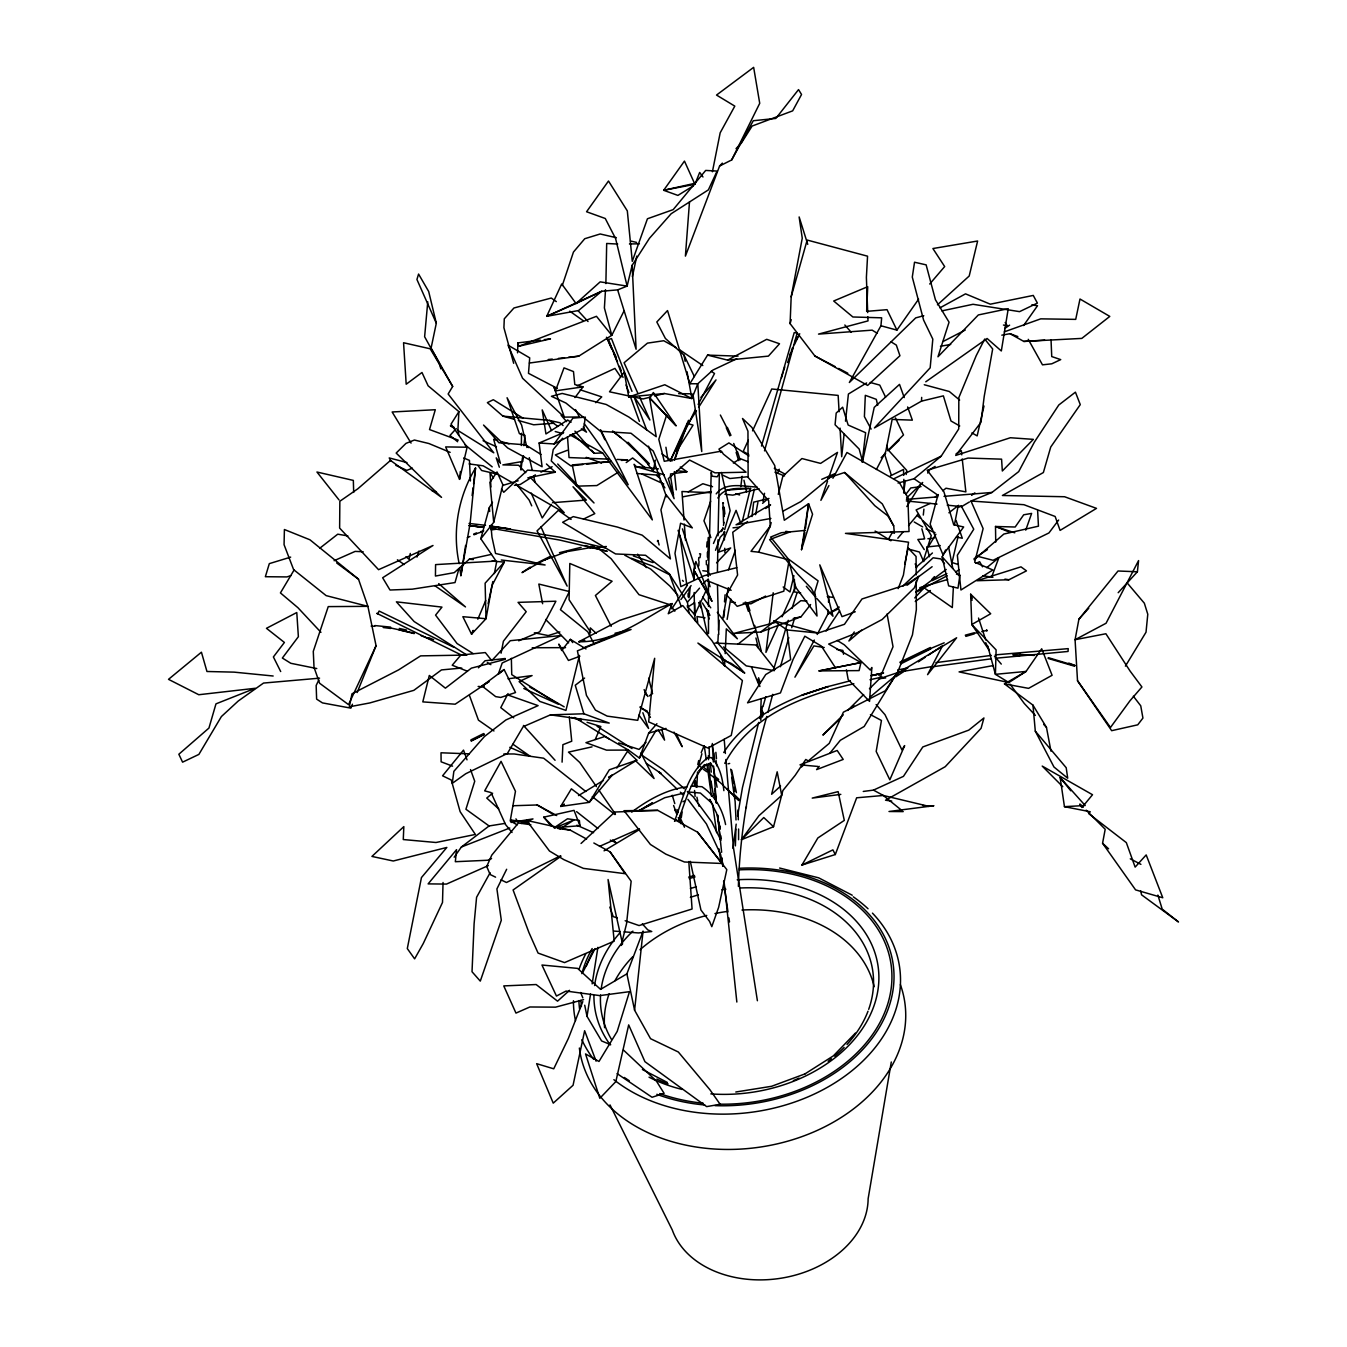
<?xml version="1.0" encoding="UTF-8"?>
<svg xmlns="http://www.w3.org/2000/svg" width="1347" height="1347" viewBox="0 0 1347 1347"><rect width="100%" height="100%" fill="white"/><g stroke="black" fill="none" stroke-linecap="round" stroke-linejoin="round"><path stroke-width="1.5" d="M688.098 596.788L688.115 593.572M738.577 839.72L738.611 829.011M707.377 557.119L707.411 552.236M521.121 461.869L521.003 470.036L522.434 457.845M521.34 445.52L521.525 433.263M688.738 597.63L689.108 590.727M717.412 572.307L717.985 539.827M718.052 535.752L719.382 473.319L717.193 476.804L712.142 476.232L711.199 472.393L708.505 575.169M708.219 541.797L707.983 560.268M443.045 882.487L442.506 902.439L423.261 943.523L414.623 958.862L407.299 948.574L421.459 877.554L446.834 847.448L393.257 861.002L371.94 856.423L403.831 826.62L403.275 839.551L435.99 842.498L475.373 834.45L460.135 811.685L451.279 780.014L442.574 775.805L463.52 750.094L467.022 759.843M735.917 829.062L735.378 845.882M738.392 886.427C739.873 828.792 751.07 771.78 766.813 716.436M698.807 565.858L698.992 561.228M891.142 341.902L896.327 345.101L899.931 355.743L867.62 385.41L814.918 356.012L790.1 323.634L791.177 296.811L802.256 238.2L799.141 216.951L807.745 244.363M517.551 352.83L517.955 342.879L540.315 340.118M724.888 659.794L724.619 665.99L720.679 656.242M725.174 653.615L726.319 628.864L737.365 638.798L717.311 612.313M562.086 762.149L562.894 744.689L571.734 741.22L569.31 716.857M925.759 381.807L987.115 338.501L1001.326 350.978L1008.246 308.682L978.343 314.945L937.967 356.787L949.063 322.202L935.424 299.741L926.13 264.854L914.529 262.227L912.289 277.078L923.587 320.047L932.814 339.124L930.171 367.832L874.439 427.908L921.5 401.137L921.685 397.382M707.966 542.487L708.219 537.52M953.39 586.77L952.312 607.598L925.541 588.824M457.323 430.114L493.777 452.811L448.147 393.998L452.676 386.454L430.215 348.806L403.561 342.744L406.188 384.232L421.981 372.496L428.11 385.798L458.906 411.626L457.946 429.003L458.771 435.132M717.867 642.367L718.305 634.269M718.523 630.228L719.062 620.108M828.068 610.107L827.849 614.08L817.191 634.488M828.489 602.143L828.809 596.165M723.592 523.192L722.952 502.751M605.51 289.689L604.399 307.958L611.807 335.302L578.739 356.164L529.388 363.05M605.881 283.594L606.689 243.47L617.701 244.06M689.496 201.882L685.404 256.115L719.601 166.018L722.346 163.122M727.178 428.312L720.359 415.044M762.402 706.434L760.718 720.241M724.501 601.907L725.056 594.818M706.687 547L707.124 541.864M723.911 617.179L724.585 609.568M427.757 301.795L424.625 336.75L439.173 363.067L440.856 368.859M698.571 560.352L698.824 557.523M923.789 315.72L915.724 317.875L849.351 382.497L880.938 325.772L881.662 317.825L852.887 316.983L833.692 301.004L867.721 286.692L866.643 311.359L887.033 309.675L896.917 330.116L918.587 299.202M459.192 563.686C452.087 530.971 458.317 496.588 475.542 467.981L470.154 523.192L460.876 575.657L459.748 567.676M589.531 636.104L590.323 627.904L596.216 633.343M679.663 821.165L680.639 813.436M679.764 821.99L680.151 818.033M459.546 479.364L467.123 447.221L445.672 446.918L459.546 479.364L460.371 471.467M732.987 848.442L736.186 824.128M923.301 515.059L923.907 509.149M1118.178 592.714L1137.39 571.785L1138.569 560.588L1106.055 623.257L1075.074 639.707L1077.516 680.706L1111.662 730.68L1137.744 724.821L1142.929 718.086L1140.741 705.811L1133.349 696.214M634.589 1010.199L643.075 931.08L626.894 973.864L634.589 1010.199L650.55 1038.689L678.332 1052.007L709.852 1089.656L720.14 1104.287L706.653 1106.611L644.927 1061.672L628.679 1024.899L615.848 1081.574L599.819 1098.293L585.541 1053.926L598.977 1061.47L617.195 1031.432L629.487 991.678L599.802 995.601L566.026 991.055L556.463 996.056L541.949 965.024L577.594 968.392L600.56 989.372L626.894 973.864M697.544 771.949L696.837 787.305M844.148 433.734L841.69 456.717L840.04 428.11M845.495 421.19L848.408 394.031L866.626 382.935M751.996 516.575L753.663 502.162L769.002 498.441M760.651 712.041L761.207 698.824M862.198 462.139L865.616 432.707L848.155 425.046L842.65 407.198L836.201 413.058L835.073 424.76L859.167 449.056L862.669 461.752M523.865 445.638L525.061 435.468L519.403 433.667L507.061 397.735L521.626 425.096L526.896 447.49M768.935 627.719L765.938 652.386L778.65 624.301M769.44 623.61L773.195 592.764M715.543 550.283L720.14 537.352L724.972 532.099M472.107 495.612L473.083 487.715M473.572 483.775L475.542 467.981M805.472 528.344L808.57 503.711L784.291 520.262L774.71 465.473L751.895 427.437L742.517 418.479L747.955 431.225L748.124 477.444L768.632 500.68L770.299 526.037L758.58 552.152L750.986 551.344L770.299 526.037M523.512 455.791L522.771 461.432L502.852 464.883L518.612 465.254L525.751 472.679M740.766 486.654L742.146 476.282M903.635 492.766L905.336 480.576M906.194 474.481L906.75 470.423L887.757 449.443L886.831 445.436M681.279 817.629L682.138 812.022M801.499 549.694L808.57 503.711L812.561 514.217L801.499 549.694L804.849 532.318M460.876 575.657L465.607 545.4M610.696 1044.716L601.604 1040.945L587.023 1016.362L590.542 994.035M592.141 983.882L597.916 947.328M723.457 525.397L723.945 522.316M891.293 1061.992L868.125 1198.763A100.015 74.439 -8.4 0 1 781.024 1278.219A100.015 74.439 -8.4 0 1 672.305 1230.03L609.989 1104.894M699.969 557.709L700.608 553.903L699.548 553.769M737.584 815.996L742.466 787.574L758.698 722.379M788.786 562.288L783.802 591.198L737.213 606.335L726.454 594.869L737.6 575.017L732.734 532.233L747.551 521.558M653.598 469.834L655.299 460.102M727.127 619.401L730.697 598.893M762.436 717.025L763.261 712.243M722.817 618.728L728.323 587.646M755.6 514.672L757.906 502.38M690.135 587.427L689.361 596.721M1137.39 571.785L1118.027 570.993L1078.913 619.182L1075.074 639.707L1105.887 633.747L1130.133 671.126L1141.919 686.97L1129.897 700.878L1110.467 727.498L1077.516 680.706M1064.45 806.668L1085.177 805.506L1060.156 777.573L1064.45 806.668L1090.262 811.77L1088.645 813.571L1126.328 842.616L1135.134 867.114L1146.179 854.924L1162.764 897.759L1135.572 889.879L1102.57 843.256L1105.197 829.264L1086.153 810.153M501.084 653.194L503.391 641.239L526.206 611.706L518.056 602.362L555.907 601.217L539.793 631.794L518.679 640.802M762.974 501.337L764.54 493.288M492.783 581.584L486.014 618.711L471.534 634.151L462.846 616.69L486.014 618.711L485.122 583.184L504.334 562.086L491.958 561.093M494.349 573.569L496.706 561.547M954.366 525.094L957.852 507.499L961.404 505.782M712.411 171.759L720.174 132.814L734.805 106.127L716.52 95.065L753.647 67.35L759.725 103.315L731.69 159.939L719.601 166.018M436.31 323.213L416.93 279.486L418.58 274.064L428.683 291.508L436.31 323.213L431.091 348.115L452.676 386.454M697.999 767.773L701.888 753.781M632.4 276.623L636.777 256.098M904.679 564.258L908.147 548.077L916.078 556.463L916.179 574.866M410.296 553.449L409.033 559.308L405.986 556.648M488.085 603.709L491.992 585.591L504.334 562.086M862.417 462.072L874.22 407.383L899.51 384.383L904.241 397.567M742.214 521.828L750.431 488.389M748.107 516.457L754.404 489.146M697.78 764.524L698.689 760.55M984 406.003L977.164 435.889L971.928 432.909M951.706 563.804L958.104 536.476M493.709 522.316L502.852 484.718L497.009 471.938L489.938 482.462L493.709 522.316L480.828 538.749L496.05 561.076L435.586 564.612L435.435 576.045L454.242 572.643L469.261 559.258L491.503 554.358M632.164 265.275L627.113 286.103L617.633 289.874L601.722 291.255L546.714 316.326L561.699 283.931L576.045 303.496L601.722 291.255L578.503 310.551L546.714 316.326L576.045 303.496L600.173 281.86L627.113 286.103L615.596 238.554L605.274 218.5L586.568 211.748L608.49 181.02L627.315 210.89L632.282 261.318L647.436 218.77L673.197 209.627L705.676 170.429L717.109 171.069L708.37 189.876L671.16 213.735L649.456 238.301L632.164 265.275L636.104 349.243L617.633 289.874M793.939 575.691L789.982 591.973L783.179 587.006M693.705 569.916L695.843 561.48L711.873 601.183L693.705 569.916L693.924 580.17L693.705 569.916L696.837 575.034M764.507 450.875L797.138 333.079L794.225 332.574L761.493 446.059M770.164 526.593L771.174 522.569M778.28 494.383L782.843 476.266L801.903 458.536L820.592 463.402L837.497 452.39L828.86 477.326M780.587 786.059L771.629 794.275L777.185 771.814L781.715 795.387L758.95 815.693L741.456 839.686L773.548 826.721L782.876 790.537L795.201 775.3L805.775 759.472L809.261 761.459M759.742 718.473L761.83 710.66M767.874 712.395L772.74 694.328M579.429 655.383L565.942 710.425L539.878 701.433L519.1 681.599L532.082 675.571L508.038 678.804M480.828 538.749L489.348 507.566L492.463 502.296M790.1 323.634L791.228 319.66M791.177 296.811L807.173 240.052L867.552 256.183L866.39 277.415L867.704 312.622M458.906 568.872L455.017 582.561L412.3 589.161L389.99 590.02L382.649 577.762L433.01 545.484L378.558 569.68L339.629 528.075L339.848 501.252L357.847 488.776L390.512 460.421L441.547 497.38L396.17 453.063L405.969 443.382L414.438 440.031L428.918 443.533L450.151 452.356M762.958 706.653L765.82 696.652M780.435 666.731L788.803 637.586M724.669 529.64L730.125 510.698L721.369 472.427M773.885 668.516L788.231 620.344M791.733 627.719L794.713 617.802M781.462 377.867L783.078 372.479M783.634 370.627L784.779 366.923M674.376 460.051L681.649 437M416.981 557.086L418.866 551.108M791.985 608.49L797.087 592.68M666.58 415.213L658.801 439.341L664.256 461.297L721.403 451.144L723.373 454.091L746.07 472.191L715.004 472.848L689.597 460.068L668.314 478.606L674.123 498.676L653.194 450.992L631.002 433.246L600.493 431.293L565.976 403.073L551.428 396.304L562.204 393.442L606.201 404.47L628.914 417.082L656.225 436.697L649.574 397.87L653.362 392.533L676.026 425.703L649.574 397.87L676.026 425.703M787.574 362.562L790.891 352.931M562.288 285.48L573.452 252.057L584.75 238.722L600.173 233.974L616.354 237.712M721.588 531.543L722.952 527.67M710.66 501.202L703.959 520.818L710.896 537.571M827.529 481.165L820.895 500.343L828.91 485.61M674.796 459.782L687.172 424.254M728.525 569.781L735.361 550.317M1025.741 530.146L1031.634 513.409L1023.686 514.807L1015.183 527.014L995.5 526.492L995.736 542.117M840.814 794.376L812.224 798.098L838.12 791.632L844.3 820.407L817.848 837.969L801.936 865.06L835.308 854.537L856.658 797.794L883.312 795.471L928.807 806.348L933.892 805.708L889.003 811.5L903.231 811.601M499.165 528.512L498.929 527.788M628.443 750.077L606.52 750.144L585.945 742.668L604.887 736.489L628.443 750.077L639.421 758.041L648.682 733.088L656.915 723.709M582.998 386.892L555.452 390.832L564.023 367.866L573.485 371.57L574.799 384.518L582.998 386.892L574.984 397.584M991.729 576.735L998.902 557.641L986.762 567.659M789.746 355.103L790.857 352.19M791.43 350.658L792.608 347.61M672.153 603.591C642.738 619.553 613.676 642.367 578.789 641.744L619.94 620.26L672.153 603.591L668.247 613.744L682.761 605.578L712.092 640.886L724.45 660.586L731.455 663.549L744.622 672.995L716.907 642.115M898.18 588.605L903.416 575.102L908.552 542.218L845.461 533.378L909.04 531.526L907.861 497.582L899.19 482.226L846.96 452.491L832.917 478.252M582.796 1001.612L568.333 1038.52L553.735 1068.811L536.662 1063.675L553.247 1103.142L573.064 1085.261L584.632 1030.724L596.098 1061.2M694.934 184.286L684.461 161.084L663.667 190.297L694.934 184.286L699.682 172.433L702.982 176.996M352.443 704.228L350.86 708.135L322.455 702.898L316.629 699.127L316.158 685.505L318.801 679.966M357.157 692.526L376.066 645.718L367.899 606.352L358.504 579.193L309.945 539.793L284.402 529.523L284.065 544.676L293.612 569.629L326.159 595.627L367.899 606.352L328.247 606.605L313.279 651.376L314.019 667.321L319.626 683.249L348.536 704.633L376.066 645.718M473.1 630.413L471.534 634.151L473.555 630.598M477.831 619.216L485.695 600.543M791.514 351.449L792.76 348.469M713.472 543.481L717.513 534.086L723.204 528.748M701.198 752.603L703.69 746.81M595.256 739.469L600.846 726.521L587.056 722.295M777.589 473.033L779.24 469.227M794.41 344.664L797.811 337.626M688.536 420.315L670.149 461.112L695.271 409.892M748.309 440.233L743.207 451.498L748.696 454.461M752.552 430.855L771.73 388.997L838.154 395.412L839.097 411.761M782.035 616.808L795.589 586.854M695.507 621.152L694.614 615.091L706.182 590.407L698.908 578.452M942.176 556.9L959.754 576.23L957.986 588.168L948.658 585.861L942.176 556.9L945.594 549.963M506.657 869.27L496.908 888.919L501.303 920.27L480.29 981.121L472.022 971.743L474.11 923.672L476.585 897.27L490.106 872.755M623.947 311.123L611.807 335.302L596.468 316.309L518.763 346.28L517.955 342.879M508.055 693.57L500.764 707.646L513.729 717.816M582.712 972.517L595.071 948.591M876.392 469.514L885.737 451.632L892.152 419.405L912.357 420.146L907.625 406.979M814.295 640.061L794.932 677.187L813.891 645.903L824.229 647.503M698.15 404.437L714.516 373.506L711.182 371.233M731.69 159.939L753.293 120.725L775.838 118.435L798.535 89.609L801.549 94.492L792.659 110.858L752.114 126.046L741.507 142.866L736.034 148.658M796.161 340.016L799.748 333.753M795.404 340.252L797.138 337.171M888.717 538.766L892.775 531.61M294.168 569.865L280.429 592.916L297.956 607.733L320.956 632.332M671.799 608.861L687.425 585.12M639.421 758.041L656.275 730.091M724.77 763.362C749.925 715.358 803.906 695.001 853.863 683.805M854.251 631.962L848.896 641.004L861.575 630.143M935.896 534.271L928.319 546.815L940.24 545.569M723.743 752.518C741.658 724.164 771.865 707.545 802.088 695.119L828.152 686.583L802.088 695.119L826.89 686.869L850.344 680.791M1125.402 666.142L1146.028 632.198L1147.779 614.249L1144.344 603.203L1127.405 583.2M736.657 358.841L712.967 370.021L697.813 383.743L689.816 383.777L707.562 355.12L738.055 356.113M676.868 450.925L693.065 425.096L687.374 423.446M906.817 506.573L921.095 483.657M927.696 473.066L929.885 469.547L935.138 466.416M458.906 411.626L451.026 424.137L467.123 447.221M686.6 426.275L696.399 410.818M698.588 407.383L716.015 379.905L700.878 397.382M616.791 768.043L626.843 752.35M914.057 478.741L941.199 456.162L958.727 428.969L958.828 397.601L976.221 355.659L984.708 339.04L992.672 348.974L984.219 396.372L980.986 422.301L955.73 455.438L1010.368 437.741L1033.351 439.358L1002.336 470.995L1001.579 459.159L968.055 458.064L927.157 470.255L943.978 491.958L953.71 524.774L963.677 526.98L943.035 554.88L930.137 524.101L937.916 495.208L914.057 478.741L898.028 483.051M826.065 631.103L839.602 610.814M551.361 504.384L542.252 517.972L531.206 493.053M1023.568 325.553L1037.544 305.702L1031.684 304.978M680.892 599.55L691.112 585.608M454.158 857.214L461.398 847.01L489.079 825.964L505.041 823.387M554.122 443.971L572.913 418.126L585.356 417.149L583.588 428.801L554.122 443.971L539.12 443.011L542.083 466.736L507.684 447.979L483.539 425.046L498.895 442.759L525.667 444.864L541.039 454.511M1058.641 520.043L1048.943 532.941L993.059 560.301L977.417 556.244L974.066 558.685M585.996 648.951L570.337 639.354L561.733 650.567L558.82 644.085L568.451 660.451L579.833 656.292M905.672 494.534L910.774 487.951L921.028 486.604M775.535 622.415L734.014 633.393L760.701 632.046L801.061 616.741L810.608 604.534M819.229 766.359L816.585 769.625L843.205 759.422L837.177 750.464L800 764.843L818.016 766.46M829.769 753.327L840.326 740.294L864.185 726.488L895.637 675.201L885.4 690.725L843.39 712.176L829.247 743.376L809.109 760.23M562.608 438.246L553.23 449.544L551.277 460.943L594.027 502.97L557.709 464.008M710.795 763.143L702.494 767.1L704.868 764.591C690.994 780.654 685.034 801.768 678.147 821.451L676.329 819.683L674.527 821.316C682.761 799.377 687.862 773.111 707.377 758.024L711.3 757.553C720.123 766.207 722.514 778.869 723.878 790.655M897.809 538.244L903.18 531.863M908.552 525.482L917.964 514.318M929.716 284.015L944.668 266.554L932.899 248.538L977.619 241.012L969.2 276.017L937.445 304.843M688.94 612.599L687.425 602.193L699.564 588.151M703.605 583.47L706.316 580.338L731.168 590.289M717.867 498.003C724.669 486.368 739.368 488.591 750.734 488.591M1078.913 619.182L1088.73 608.272M716.2 493.861C725.814 481.519 743.578 486.587 756.997 487.025M456.263 428.565L449.949 435.485L457.626 441.732M701.316 768.379L698.958 770.922L704.868 764.591M914.765 597.916L924.614 587.258M931.653 579.665L934.464 576.617M478.454 667.826L485.055 660.754L505.209 658.498M716.57 562.861L730.68 547.96L718.389 552.186L736.068 510.345L740.833 523.326M581.045 843.475L614.855 812.022L657.74 810.355L697.594 832.21L726.808 869.623L718.641 907.322L711.788 926.669L709.6 921.449L700.945 910.016L690.304 861.356M922.695 482.479L906.565 498.02M855.412 1033.098L833.389 1055.846L804.782 1074.014M646.004 742.298L639.034 749.403L618.677 742.921M887.656 450.689L903.5 434.929L895.418 417.907M843.256 714.836L822.899 735.092L840.629 718.355M847.617 710.492L863.629 694.564M869.438 688.772L879.625 678.635L893.027 646.728L887.067 613.996M741.456 839.686L763.766 817.545L773.548 826.721M595.728 402.719L601.755 396.894L580.17 389.788M881.14 457.66L885.653 453.316M888.65 450.42L899.139 440.267M850.984 708.589L853.931 705.811M902.675 586.198L933.101 557.793L940.812 558.904L944.483 563.568M801.516 766.931L804.513 764.187M569.528 990.331L557.557 1001.175L536.157 984.539L503.761 985.903L515.968 1013.096L529.859 1006.984L555.621 1007.152L583.571 999.659M932.427 552.977L923.183 561.345L931.265 535.584L916.128 509.924L930.188 503.424M762.57 503.34L767.049 499.434M916.011 567.289L923.84 560.453M974.15 559.729L1003.852 534.052L1038.453 526.172L1037.611 510.328M869.758 697.325L899.931 671.9L956.639 637.771L927.578 674.662L942.546 645.735L928.706 654.945M492.648 793.164L486.755 798.064L498.777 808.991M935.222 497.11L938.287 494.568M942.883 490.763L945.948 488.22L965.866 491.874L962.229 458.94M504.098 669.56L482.041 686.01L495.662 696.618L500.747 697.443L515.531 692.543L504.098 669.56L498.272 674.258L502.195 662.993L561.329 635.481L510.277 640.701L491.756 660.653L485.341 652.571L460.876 655.029L452.222 665.233L467.46 671.244M737.718 644.388L755.364 630.514M319.778 548.229L337.743 534.187L347.863 535.904M760.701 632.046L800.842 600.678L806.92 601.082M970.985 501.033L991.981 492.446L1018.702 471.618L1034.361 442.136L1058.793 404.992L1075.428 392.162L1080.277 404.622L1050.744 447.019L1043.369 472.544L1002.404 495.494L1064.585 496.74L1096.492 508.375L1060.089 530.398L1055.139 516.473L1023.939 504.704L970.985 501.033L983.125 528.596L974.689 562.255L992.857 569.983L960.95 590.003L957.347 555.233L973.763 529.203L961.573 506.624L947.244 505.159M584.615 678.063L575.253 685.253L583.874 713.775L609.231 723.07L550.452 714.853L523.158 726.707L507.398 753.461L465.725 773.75L452.272 783.331L453.855 771.343L484.465 736.506L505.866 719.972L538.093 705.626L507.247 694.766M948.894 512.786L958.626 505.31M971.608 495.359L974.858 492.867M631.726 812.073C648.025 799.95 666.63 789.275 687.105 786.8M907.154 585.221L932.124 566.717M915.994 591.872L946.217 569.495M915.27 601.52L930.39 590.508M955.579 572.138L958.946 569.697M765.652 508.493L770.602 504.94M626.203 462.56L632.635 457.963L645.112 467.662M649.271 695.894L652.655 693.503M560.924 856.338L513.089 889.98L528.916 932.511L538.076 953.087L564.561 962.6L614.198 941.132L608.069 879.524L622.567 943.927L621.135 945.426L626.523 923.857L631.154 881.224L610.107 851.893L593.842 843.003M1004.677 328.516L1009.61 325.149M530.078 567.154L522.013 572.643L530.516 567.811M608.861 777.371L636.828 760.179L626.237 750.111M554.223 827.715L567.474 818.791L579.378 820.491L579.917 825.728L554.223 827.715L543.75 817.158L574.058 810.355L579.917 825.728M489.197 681.481L455.168 704.195L422.806 701.888L429.306 675.453L445.402 688.165L471.383 668.146L505.26 659.357M906.228 669.897L895.839 676.8L912.441 634.875L916.347 609.652L916.196 581.012M918.334 661.848L925.254 657.252M977.417 556.244L987.435 549.593M482.041 686.01L489.012 681.481M993.227 665.57L959.081 671.884L1008.869 682.542L1026.06 671.429L1041.702 648.766L1052.091 675.285L1028.586 688.351L1004.475 683.906L1026.06 671.429L995.416 674.325L987.688 645.887M559.948 828.977L573.923 820.02L555.116 827.765M687.425 607.295L694.311 602.884M618.475 472.09L596.856 485.56L576.684 486.166L572.239 464.934L611.168 461.364M733.324 463.014L740.294 458.687L748.006 461.684M693.587 185.684L677.911 195.416L663.667 190.297L694.9 183.31M839.232 607.059L827.849 614.08L838.087 608.962M564.258 804.26L560.689 806.432L571.397 788.82L589.279 802.357L612.329 775.013L608.777 777.168M578.503 795.589L603.422 780.418M956.084 453.855L961.32 450.706L961.775 454.831M604.062 850.833L639.64 829.483M961.573 506.624L969.419 501.96M639.977 810.288L652.453 802.896L639.135 810.625M770.282 504.687L736.051 524.791L770.905 518.46M530.381 567.693L544.963 559.763M639.202 810.608L664.778 797.71L684.007 793.029M564.326 804.395L560.689 806.432L589.279 802.357L609.366 769.777L636.828 760.179M688.149 491.908L702.865 483.725L712.546 486.688M939.953 307.84L965.53 293.848L990.298 304.186L1033.267 295.431L1037.392 303.109L1019.561 311.645L973.022 304.287L941.94 310.871M900.688 663.886L930.895 648.85M782.843 511.254L800.792 501.606L834.365 473.925L821.737 479.313M727.616 360.12L766.712 339.326L779.526 343.754L768.413 356.113L727.616 360.12L707.562 355.12M900.385 663.044L922.257 651.999L944.213 642.822M765.635 596.064L750.936 603.826L743.157 603.17M916.145 592.158L947.227 575.741M535.938 563.517L550.721 556.159M943.136 341.481L965.21 330.066M899.914 662.219L930.39 647.503M682.946 801.751L684.276 801.078M1008.92 579.749L1026.481 570.875L1020.992 566.851L976.929 580.725L1008.92 579.749L1004.913 579.126M483.691 733.526L470.928 739.89L471.686 740.732L484.415 734.317L471.063 740.985M560.605 855.783L506.455 882.504L501.017 879.844M801.936 865.06L832.884 849.873L835.308 854.537M890.333 475.929L903.5 469.463L903.702 475.39M535.382 474.885L520.262 484.482L514.436 485.375M540.955 472.157L552.135 466.736M583.436 519.117L594.785 513.628L573.014 486.755L586.349 500.074L552.506 502.684M894.256 478.572L941.199 456.162M932.09 580.658L946.857 573.62M550.856 557.069L544.794 559.864L566.363 551.765M863.259 791.447L873.479 790.117L903.45 776.36L922.813 746.945L968.762 730.141L983.933 717.951L981.071 728.323L945.224 766.696L885.551 800.219L891.731 801.095M975.969 563.366L979.623 561.699L982.535 566.834M334.107 560.706L355.153 551.394L363.151 551.731M599.499 846.387L639.286 828.792M488.304 865.599L446.514 884.07L428.127 883.885L456.549 849.654L455.337 861.71L487.715 860.245L491.554 858.578M467.342 537.605L469.935 536.493M539.12 443.011L563.652 432.589M577.257 385.865L614.939 368.405L620.765 377.008M582.577 648.244L610.797 636.693M412.401 468.167L406.811 470.372L395.833 465.355M461.398 847.01L509.772 828.018M521.373 823.455L532.991 818.909L511.035 822.428M473.689 534.035L476.434 532.974M567.306 450.319L555.334 454.899L570.791 465.843L582.813 464.563M947.682 579.463L919.765 587.679M805.051 1073.879L771.629 1086.288L735.799 1092.013M855.261 611.774L842.01 616.64L819.784 564.848L832.985 616.253L816.652 598.354M1004.374 331.833L1040.726 318.852L1075.714 319.374L1079.991 299.017L1109.793 316.41L1081.809 338.4L1023.821 341.431L1009.997 333.686L1001.814 335.167M579.075 719.13L580.641 718.574M473.959 534.793L476.619 533.867M650.82 396.978L643.058 398.965L609.501 391.792L624.217 372.193L628.746 396.961L664.795 384.754L691.887 398.544L697.813 383.743L701.753 451.531L692.88 393.829M818.168 633.056L773.7 620.748L787.069 629.958L818.168 633.056L844.468 624.301L861.979 598.977L906.026 584.766L918.671 576.348L914.377 587.797L882.184 619.468L857.669 632.551L828.691 644.068L860.935 662.572L859.1 670.604L819.043 670.907L860.935 662.572L819.043 670.907M827.681 478.067L844.62 472.477L882.302 503.896L893.684 525.818L894.391 533.311L890.653 531.627M559.881 631.945L548.229 635.582L534.372 632.787M290.834 575.691L286.86 576.92L265.359 576.718L269.316 563.635L290.666 557.119M559.476 552.674L581.129 547.337M476.922 533.463L481.132 532.166M502.667 485.459L518.124 480.778M527.788 477.865L555.334 472.191L546.444 463.991M965.782 636.39L974.285 633.881M746.507 806.701L746.036 807.729M965.277 635.178L973.999 632.821M648.682 733.088L666.041 728.424M480.812 531.577L483.708 530.819M654.693 395.984L664.391 393.509L691.887 398.544L687.021 371.671M736.742 567.676L704.111 575.741L680.824 586.635L674.982 553.314L680.572 523.242L692.341 527.889L665.974 494.568L660.939 509.89L670.419 558.904L642.182 535.163L617.515 527.098L573.266 516.608L562.608 522.282L615.545 553.937L645.533 555.284L669.274 573.755L687.425 602.193M759.068 488.725L732.802 495.14L724.888 494.265M921.5 401.137L943.371 395.866L950.982 420.988L959.721 425.955M518.763 346.28L550.468 338.855L544.373 339.612M578.789 641.744L584.834 640.33M614.99 633.258L631.086 629.487L577.408 650.837L586.45 695.389L595.425 710.105L607.177 716.116L637.72 720.325L654.676 658.296L648.682 721.891L707.983 748.04L731.236 735.445L742.416 680.538L697.898 643.058L744.622 672.995M974.521 633.275L978.124 632.433M981.744 631.591L987.149 630.329M565.875 551.799L590.558 547.623M870.01 679.747L882.184 677.002M727.969 763.833L729.67 763.446M793.215 618.492L801.061 616.741M871.189 675.723L882.807 673.146M871.442 675.655L883.581 672.944M592.057 746.861L568.485 752.114L579.766 762.486L596.418 786.597M872.098 675.403L882.302 673.197M683.131 496.757L711.3 491.537M722.649 503.323L723.507 503.138M897.725 669.947L907.811 667.944M940.475 346.28L950.696 344.428M491.116 528.967L494.265 528.428M931.754 666.597L899.931 671.9L879.625 678.635L885.703 677.945M670.452 473.992L686.903 471.753L680.269 467.005M491.251 529.91L495.949 529.27M933.42 666.647L991.308 658.801M995.349 658.262L1068.036 651.46L1068.222 648.631L995.315 654.878M935.929 662.623L991.291 655.4M548.246 359.514L552.304 359.077M558.416 358.403L564.511 357.73M568.569 357.292L578.739 356.164M586.821 464.126L596.856 463.065M600.863 462.644L608.878 461.785M606.352 546.495L597.293 547.421L611.151 558.752L639.017 594.701L669.762 604.685L674.864 611.151M747.871 476.72L729.872 478.522L722.868 475.238M733.004 527.822L739.284 527.182M657.319 541.09L658.296 540.989M805.22 530.398L781.277 532.738L770.619 537.083L788.231 558.887L818.1 580.86L814.8 591.838L817.023 616.034L795.824 587.46L788.551 559.746L758.58 552.152M628.746 396.961L664.391 393.509M621.422 460.421L627.567 459.866L617.111 459.445M461.752 668.045L441.479 669.914L413.849 690.337L369.768 702.949L349.344 706.805L351.988 693.806L398.611 669.88L420.618 655.871L466.87 655.063L414.135 621.539L396.388 601.84L441.984 607.11L435.569 615.124L457.071 643.546L473.083 653.548M319.559 678.164L263.524 683.064L238.251 701.012L221.396 716.553L198.885 754.404L182.586 762.166L178.848 754.236L208.937 728.07L215.975 703.858L255.24 688.283L198.784 694.732L168.51 679.343L201.427 652.201L206.95 671.496L234.075 672.136L273.155 676.009M725.78 490.291L748.528 488.355M906.464 499.4L937.748 496.858M944.011 496.353L991.981 492.446M553.87 423.227L533.665 424.793L518.309 420.466M923.857 539.019L917.829 539.473L924.261 549.593M927.898 538.733L933.926 538.278M1023.821 341.431L1044.75 340.118M572.391 433.869L594.212 453.316L602.597 452.912L652.335 519.908L634.117 464.294L636.104 466.584L664.29 474.834M589.952 547.825L596.081 547.606M590.154 546.444L594.28 546.293M550.452 714.853L583.874 713.775M512.988 805.742L537.184 804.967L556.732 815.558M714.971 643.024L757.115 645.011L756.425 645.634L775.182 669.408M629.47 243.975L639.421 243.79M657.74 810.355L624.015 810.692L650.416 844.468L665.805 854.133L684.444 861.996L721.958 863.461L697.594 832.21M557.338 388.374L528.495 373.338L529.708 357.864L508.004 345.169L522.569 378.254L564.309 417.115L579.429 416.981L575.489 409.572M532.217 647.755L565.538 647.621M503.829 753.983L514.116 753.966L543.649 758.209L585.827 791.514M1013.146 654.44L1016.463 654.44M1013.247 653.918L1019.982 653.968M1013.213 655.534L1019.898 655.602M678.635 393.661L690.843 393.795M469.278 753.849L441.008 752.788L441.126 761.813L452.558 766.14M608.743 459.125L569.023 457.559L567.491 436.681M691.23 786.126L701.955 786.715C714.903 795.252 722.548 809.648 725.595 824.566M478.151 686.465L484.28 686.802M1019.78 654.44L1034.26 655.433M371.132 626.069L374.786 626.304M374.836 625.564L390.647 627.113M555.334 472.191L527.603 470.12L503.744 492.278L501.454 489.079M613.744 931.063L619.906 931.535M624.031 931.838L638.427 932.949L651.763 931.518L647.772 929.885L642.317 923.857M637.131 473.538L659.929 475.289M469.261 559.258L473.386 559.577M731.488 602.193L735.378 602.53M690.203 792.137L700.389 793.046L711.687 802.947L709.583 799.377L716.52 813.117L719.955 827.125M523.141 418.244L493.305 399.722L487.378 402.635L502.953 416.139L549.458 420.399L559.931 422.756L563.046 425.534M636.104 466.584L658.447 468.857M676.75 470.726L686.903 471.753M906.295 500.932L937.007 504.098M711.031 492.716L681.969 491.52L684.04 520.026M469.042 523.444L485.543 525.33M501.269 560.015L545.114 564.999L495.544 553.465L491.958 537.032L490.914 525.246M468.823 525.498L483.304 527.249M702.814 570.707L707.411 571.296L710.307 575.22M383.171 627.5L390.63 628.477M469.143 463.94L483.118 465.793L511.961 482.479M432.37 491.15L436.428 491.689M489.517 526.138L559.796 537.184L605.443 547.976M530.87 824.718L518.41 823L491.773 855.126L486.722 866.491L490.14 874.506L495.578 877.166M557.877 828.456L570.337 830.173L586.602 839.046M489.668 526.155L510.462 529.034L489.685 525.886M800.623 592.832L794.461 591.973L794.393 579.412M827.294 596.586L833.439 597.445M922.628 805.472L928.807 806.348M491.301 528.293L559.577 540.029L607.194 551.277L592.815 547.539M982.923 575.758L992.924 577.291M836.639 649.422L842.835 650.382L843.542 654.272M705.02 617.835L696.988 616.539L697.712 622.617M785.84 531.324L789.881 531.998L769.592 539.575L797.592 574.007L811.281 588.285L815.76 596.67M774.424 670.654L746.255 665.889L723.558 646.93M390.529 627.938L414.169 633.107M510.782 819.902L529.422 823.185M316.764 668.55L290.817 663.296L282.365 658.043L298.377 636.693L296.778 612.531L266.453 628.308L284.402 642.452L273.39 656.949L280.698 671.547M935.037 532.654L926.062 528.883M956.471 537.049L962.314 538.244L956.05 520.397M399.049 629.857L414.203 633.595M570.337 830.173L526.525 820.374L549.475 851.018L563.888 859.655L583.403 868.377L625.075 873.681L610.107 851.893M1003.448 325.031L1007.404 325.923L1005.165 322.505M1048.101 658.43L1074.451 666.176M399.234 628.426L406.508 630.059M630.514 240.995L636.592 242.409M497.262 474.127L481.603 470.49L478.118 465.675M1048.303 657.656L1075.024 665.671M779.627 868.04L818.723 877.857L852.247 895.233M406.979 462.577L389.232 457.946L390.697 460.809M584.935 545.484L588.875 546.512M924.278 384.754L949.315 391.506L959.636 400.059M880.938 325.772L896.917 330.116M555.233 431.528L562.777 433.599M907.878 548.869L919.479 552.051L923.672 561.581M870.196 382.464L879.759 385.107L885.551 397.096M502.953 416.139L514.47 419.372M497.514 440.435L493.659 439.307L500.427 463.419M501.37 441.563L509.082 443.803M735.782 493.777L739.655 494.955M571.28 717.463L581.146 720.477M952.413 562.642L958.239 564.511M956.437 574.058L960.158 575.27M1014.762 532.806L995.5 526.492L1008.381 531.678M633.326 555.957L652.975 562.591M617.229 917.981L613.255 916.6L609.77 907.087M625.16 920.742L639.067 925.557L692.072 909.006L688.805 861.541M631.423 558.298L651.982 565.841L669.644 574.765M1009.997 333.686L1017.81 336.565M458.266 440.166L429.525 429.558L435.3 409.724L392.145 411.98L411.054 443.096M421.089 635.683L428.969 638.596M1068.777 663.094L1074.754 665.317M586.248 457.357L601.402 462.998M774.946 472.174L784.577 475.929M428.649 637.687L433.65 639.673M463.671 457.98L469.463 460.388L470.406 480.963M454.175 427.403L450.386 425.804L453.855 427.959M509.806 747.299L530.162 756.273L512.921 744.218M576.853 825.223L593.589 832.682M610.309 840.141L615.899 842.616L612.616 840.04M483.085 440.705L496.487 446.766M523.781 688.502L558.214 704.178L511.742 674.645L511.355 658.329M641.677 473.908L663.734 483.994M640.229 707.663L647.419 711.199M453.973 647.351L379.096 611.05L377.8 613.777L376.79 613.323L460.556 654.625M1130.285 858.83L1140.909 864.353M642.401 1069.518L667.22 1082.382M617.078 1073.61L652.032 1097.266L664.122 1093.377L656.343 1080.967L623.425 1050.003M814.918 356.012L835.022 366.536M838.676 368.455L847.819 373.237M870.431 714.6L881.443 720.477L876.19 751.458L889.828 779.829L904.662 745.598L901.901 749.858L885.03 714.735L876.122 704.582M602.597 452.912L569.832 434.795M624.84 555.233L650.786 569.141L670.015 586.181L677.911 595.307M774.289 468.318L785.267 474.245M873.479 790.117L883.312 795.471L901.699 810.355M676.009 347.543L663.751 340.74L647.452 343.131L624.099 362.747L637.872 393.29M517.164 824.819L510.21 820.946L515.463 791.312L501.067 761.358L484.684 790.857L491.049 792.575L505.563 824.583L512.028 832.497M529.573 686.903L564.174 706.821M515.564 484.566L564.258 512.702L530.028 477.124M914.209 521.979L922.678 526.913M537.184 804.967L552.96 814.228M574.63 717.463L609.383 739.065M1008.869 682.542L995.416 674.325L996.107 649.894L971.793 624.503L970.665 594.212L990.702 613.744L971.793 624.503L989.001 649.86L985.735 642.687M875.095 531.055L890.923 540.787M877.335 333.349L872.166 330.15L818.521 334.107L868.007 320.906L867.855 316.764M837.262 640.448L844.316 644.826L870.297 670.048L871.863 667.489L869.539 701.383L848.172 679.528L846.404 669.813M487.328 662.438L490.88 664.66M699.8 766.342L702.157 767.841M597.058 726.252L631.996 748.545M571.061 422.234L567.626 420.028L545.939 433.953L542.201 409.892L551.462 430.501M581.348 428.851L586.501 432.168L583.217 427.016M748.966 455.943L728.912 442.91L718.961 449.107L720.948 452.474M679.427 349.648L702.814 365.542M641.98 755.263L663.398 769.811L684.327 788.77M646.442 763.463L661.293 773.649L659.272 772.185L677.339 789.325M397.399 559.796L404.201 564.511M434.845 585.709L465.49 606.925L438.701 583.621M493.962 730.966L478.438 720.123L469.396 695.305M703.185 769.188L706.939 771.814M549.458 420.399L557.944 426.393M571.094 519.403L558.348 510.378L537.049 530.87L567.154 586.13L541.006 526.879M556.328 301.627L551.277 298.041L513.948 307.992L504.283 318.818L503.913 327.742L513.678 363.32M569.764 311.174L583.2 320.721M661.983 453.939L671.951 461.061M489.079 825.964L465.927 809.244L474.733 781.26L470.524 769.575M336.699 562.979L358.504 579.193M1004.475 683.906L1032.964 705.138L1046.467 727.38L1050.963 751.155M709.802 774.205L718.153 780.671M612.936 431.343L627.584 443.146M640.078 706.821L649.843 714.247M612.548 431.141L620.883 437.522M703.892 767.504L707.428 770.215M523.444 725.444L555.065 760.28M592.31 796.649L615.04 814.581M576.6 811.669L597.883 828.439M715.021 776.478L718.675 779.408M465.001 444.779L492.211 466.87M713.59 776.647L722.817 784.914M656.595 475.44L659.626 478.118M694.379 376.588L684.023 355.137L665.401 338.467L656.814 321.984L667.523 310.568L689.816 383.777M687.324 791.48L693.301 796.885L711.839 822.057L720.931 840.326M1102.57 843.256L1108.598 848.812M525.667 444.864L528.63 447.591M917.054 515.295L920.052 518.073M923.049 520.851L932.023 529.152M628.022 442.254L649.338 463.755M723.575 785.84L738.897 800.606M680.353 792.188L683.35 795.033M707.141 575.321L708.471 576.583M635.919 761.072L654.07 778.515L640.919 753.04M727.127 789.056L738.375 799.899M627.197 443.045L634.858 450.437M734.603 794.814L739.368 799.579M1062.716 786.648L1042.208 766.073L1092.518 794.73L1081.927 807.527L1079.705 804.176M1080.294 804.277L1083.224 807.223M545.653 619.452L568.636 642.873M702.646 597.176L710.761 607.817M635.346 450.386L648.597 464.715M1035.355 715.425L1024.259 703.454L1010.048 684.158M1043.689 724.4L1046.467 727.38M578.334 310.972L588.033 321.529M844.62 472.477L874.843 505.731L887.841 515.85L893.684 525.818M1060.156 777.573L1070.798 790.79M844.838 324.997L851.237 332.322M561.127 415.297L566.632 421.628M574.916 431.141L588.706 446.985M591.468 450.151L594.212 453.316M994.456 656.191L1001.276 664.088M687.105 605.948L694.985 615.074L694.631 602.749M806.331 586.282L815.356 596.839M1035.304 731.152L1066.201 767.723L1067.7 778.196L1053.96 766.999L1035.304 731.152L1032.964 705.138M543.75 817.158L551.007 825.762M682.525 580.372L683.299 581.315M516.17 483.826L529.186 500.124L531.728 505.849M648.126 464.648L653.581 471.551M339.023 499.922L316.949 472.022L353.335 480.408L353.689 492.43M499.383 462.038L496.218 457.862L499.333 467.207M687.879 799.327L706.451 823.96L720.51 854.2L723.137 865.818M570.337 639.354L572.728 642.586M710.239 762.941L713.237 767.049L717.075 787.237M584.312 423.766L628.19 484.735L600.543 429.727M638.949 715.105L648.581 728.474L642.856 712.715M493.473 477.865L490.039 473.05L490.948 486.974M598.809 790.032L615.461 814.144M878.598 674.662L879.204 675.537M633.595 395.934L649.911 420.011L639.589 397.112M590.744 632.433L569.074 599.735L569.815 563.467L612.11 581.247L595.408 595.492L611.184 626.355M835.51 667.843L821.384 646.122L804.816 636.205L793.08 659.407L780.435 692.93L747.551 702.831L765.753 674.527L790.655 659.643L787.069 629.958M637.653 554.189L646.324 567.575M660.081 480.357L664.896 487.833M515.935 818.875L518.006 822.141M648.277 713.876L650.449 717.379M658.06 729.636L664.576 740.126L662 730.158M702.427 602.968L709.936 615.31M644.809 691.331L647.84 696.534M1028.249 339.326L1042.477 364.835L1051.771 363.808L1060.712 359.615L1051.738 356.568L1051.03 339.713M674.005 732.111L682.171 746.726L676.379 733.761M751.39 666.782L759.068 685.269M871.122 429.104L864.404 416.61L865.313 395.328L876.308 399.335L877.688 405.346M884.575 454.107L891.344 475.272M608.541 341.077L606.504 337.255L611.807 349.311M706.182 590.407L711.873 601.183M594.364 644.455L587.763 631.794L560.436 609.686L569.377 591.552L538.817 584.059L542.622 603.725M608.625 341.599L616.421 357.578M613.626 353.167L617.482 361.653M698.638 602.564L701.299 608.187M601.25 432.084L604.82 439.711M644.119 689.63L646.712 695.237M680.1 817.696L684.478 827.226M727.363 427.403L730.966 435.317M726.302 427.858L729.889 435.923M674.881 809.715L676.918 814.396M678.265 817.511L680.959 823.724M915.185 563.837L916.768 567.693M580.641 992.503L582.83 997.874M619.485 366.317L621.22 370.627M674.796 803.62L672.254 795.252M631.962 391.354L611.487 338.568L608.541 339.528L623.038 377.396M555.452 390.832L554.105 387.38L564.309 417.115M625.985 384.973L628.931 392.533M634.184 397.163L646.611 429.811M733.728 443.466L737.297 452.828M673.601 805.506L675.79 811.332M648.513 446.16L666.529 496.824M669.274 573.755L681.262 606.621M676.935 809.513L678.08 812.645M630.329 396.388L639.404 421.392M682.441 528.866L695.305 568.417M747.467 603.271L749.942 610.612M678.097 530.331L694.16 579.698M745.278 602.042L748.36 611.302M971.978 598.186L970.665 594.212L972.063 600.324M978.528 618.054L985.718 639.926M746.558 602.479L754.101 626.288M757.553 679.258L759.91 686.549M758.597 677.76L760.348 683.249M737.55 451.817L740.126 459.916M1157.864 895.065L1162.208 909.124L1178.49 921.954L1141.566 894.829L1140.69 890.889M736.135 452.39L738.661 460.607M707.916 579.176L710.088 586.72M754.657 625.362L761.274 651.039M921.87 528.832L924.648 538.783M657.824 540.383L659.121 544.979M986.56 629.975L986.863 631.07M698.234 803.25L699.059 806.297M926.787 546.764L929.447 556.732M648.631 678.265L652.234 692.24M699.969 601.082L707.377 634.319M755.936 637.973L758.31 647.873M714.213 793.619L715.897 800.741M529.287 457.677L532.166 469.884M533.597 475.996L535.028 482.108M706.754 609.147L709.061 619.064M731.707 770.147L736.388 792.642M730.68 769.171L733.745 783.483M743.948 480.206L746.558 491.857M696.904 797.171L697.797 801.212M584.716 1005.232L587.023 1016.362M948.557 546.714L952.75 568.181M713.388 795.471L711.014 780.991M684.023 355.137L685.152 361.35M720.797 835.712L721.335 838.777M757.401 1000.737L733.391 847.263L725.865 759.506M731.657 777.337L735.142 801.633L736.018 819.953M665.923 447.238L667.826 459.226M670.368 475.188L673.551 495.157M712.193 744.942L713.135 751.003M727.969 911.885L723.592 881.426M728.895 917.93L729.502 921.954M719.921 829.365L719.433 825.863L719.803 828.287M704.245 745.649L706.283 759.759M706.872 763.8L711.469 796.161M712.614 804.26L716.655 832.648M718.978 848.879L720.999 863.09M719.433 825.863L719.854 828.876M734.267 787.322L734.805 791.144M679.949 535.416L686.768 584.665M710.93 787.658L708.69 763.597M716.015 760.314L716.772 765.871M724.147 507.162L724.854 514.049M723.305 507.364L723.659 510.513M710.29 763.311L711.283 772.134M713.573 766.089L716.351 803.065M717.665 815.356L721.638 852.281M714.802 788.702L716.318 802.863M717.631 815.002L720.224 839.282M674.359 471.602L676.278 489.904M736.843 1002.033L724.013 880.887M715.863 752.316L716.486 758.63M694.547 790.47L695.103 796.498M713.994 752.99L714.55 759.253M721.992 857.887L722.733 866.256M489.348 507.566L489.702 511.506M708.084 573.266L707.478 565.74M724.198 739.368L725.376 753.461M684.327 524.101L685.522 540.4M712.344 743.493L713.354 761.981M708.337 755.734L708.505 759.674M724.13 531.543L724.433 539.911M724.737 548.28L724.888 552.455M903.837 479.33L904.308 493.137M695.507 780.688L695.675 786.8M717.463 584.632L718.776 634.504M738.089 809.901L738.324 819.784M709.145 746.676L709.381 756.593M694.16 592.495L694.614 615.091M706.316 560.588L706.4 564.78M694.395 782.186L694.48 786.328M724.215 513.611L724.265 516.44M708.084 564.561L708.101 568.249M708.455 579.294L708.488 606.453M708.488 610.629L708.505 633.629M604.601 1027.677A136.502 101.597 -8.4 0 1 609.13 993.766M614.939 980.768A136.502 101.597 -8.4 0 1 632.854 956.606M639.993 949.77A136.502 101.597 -8.4 0 1 706.754 915.438M714.954 913.552A136.502 101.597 -8.4 0 1 727.313 911.431M741.978 910.033A136.502 101.597 -8.4 0 1 874.152 986.711M900.402 984.674A164.317 122.308 -8.4 0 1 770.551 1145.287A164.317 122.308 -8.4 0 1 579.362 1048.033M737.213 879.776A143.169 106.565 -8.4 0 1 878.278 987.604A143.169 106.565 -8.4 0 1 710.846 1093.899M682.171 1089.437A143.169 106.565 -8.4 0 1 649.035 1077.162M610.09 1044.632A143.169 106.565 -8.4 0 1 593.926 995.568M594.616 985.549A143.169 106.565 -8.4 0 1 619.687 933.084M690.422 888.549A143.169 106.565 -8.4 0 1 696.348 886.747M739.84 888.01A137.226 102.136 -8.4 0 1 868.697 1009.341M868.007 1011.21A137.226 102.136 -8.4 0 1 847.027 1044.413M844.131 1047.461A137.226 102.136 -8.4 0 1 834.669 1056.149M831.419 1058.776A137.226 102.136 -8.4 0 1 828.152 1061.268M799.091 1078.156A137.226 102.136 -8.4 0 1 793.4 1080.58M668.045 1083.864A137.226 102.136 -8.4 0 1 656.831 1079.099M611.521 1039.48A137.226 102.136 -8.4 0 1 600.56 994.978M601.2 988.749A137.226 102.136 -8.4 0 1 632.888 931.147M690.371 897.371A137.226 102.136 -8.4 0 1 698.369 894.863M721.908 889.778A137.226 102.136 -8.4 0 1 725.881 889.222M872.452 913.131A164.317 122.308 -8.4 0 1 836.807 1081.641A164.317 122.308 -8.4 0 1 613.878 1079.688M593.606 1059.23A164.317 122.308 -8.4 0 1 581.82 1039.699M575.489 1020.656A164.317 122.308 -8.4 0 1 573.452 1000.737M579.261 968.577A164.317 122.308 -8.4 0 1 585.777 953.844M853.274 896.816A164.317 122.308 -8.4 0 1 868.04 908.77M739.351 868.276A158.374 117.879 -8.4 0 1 893.549 985.852A158.374 117.879 -8.4 0 1 714.954 1105.634M704.75 1104.978A158.374 117.879 -8.4 0 1 656.831 1094.303M629.251 1080.715A158.374 117.879 -8.4 0 1 624.335 1077.465M579.564 1008.802A158.374 117.879 -8.4 0 1 578.873 1000.585M581.87 973.662A158.374 117.879 -8.4 0 1 592.158 948.557M688.603 877.15A158.374 117.879 -8.4 0 1 694.513 875.449M739.301 869.859A156.269 116.313 -8.4 0 1 891.613 984.32A156.269 116.313 -8.4 0 1 719.315 1104.17M703.185 1103.227A156.269 116.313 -8.4 0 1 659.727 1093.562M581.399 1006.478A156.269 116.313 -8.4 0 1 580.944 1000.4M586.416 965.765A156.269 116.313 -8.4 0 1 593.067 950.898M689.226 878.598A156.269 116.313 -8.4 0 1 695.052 876.914M483.455 527.266L469.009 525.616L483.421 527.233"/></g></svg>
